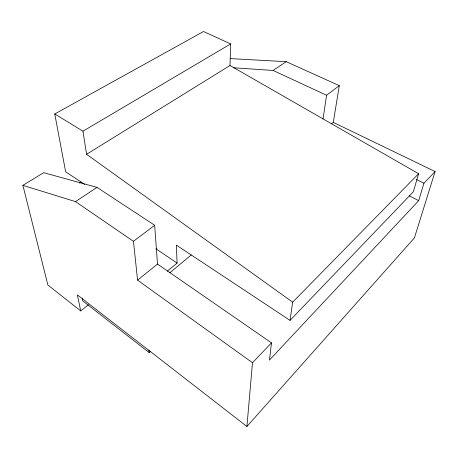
<?xml version="1.0" encoding="UTF-8"?>
<svg xmlns="http://www.w3.org/2000/svg" width="458" height="458" viewBox="0 0 458 458"><rect width="100%" height="100%" fill="white"/><g stroke="black" fill="none" stroke-linecap="round" stroke-linejoin="round"><path stroke-width="0.69" d="M167.273 271.21L177.097 263.11L176.33 245.099L290.04 320.377L292.668 302.188L86.579 154.3L230.002 65.5L230.649 43.928L203.535 31.505L54.765 113.962L65.649 171.819L84.673 184.414M80.694 310.919L77.379 294.889L246.919 426.495L252.49 362.742L271.485 342.853L157.495 264.089L154.667 225.273L96.982 187.379L43.653 172.677L22.9 185.347L47.872 285.008L80.694 310.919L88.537 304.73M271.485 342.853L269.459 360.074L418.681 200.667L423.936 183.24L435.1 171.55L333.298 122.383L331.626 123.729M323.033 118.988L326.583 95.258L339.292 85.646L286.284 61.693L230.534 58.607M333.298 122.383L339.292 85.646M230.002 65.5L418.601 173.725L413.351 191.816L290.04 320.377M435.1 171.55L414.41 237.902L246.919 426.495M292.668 302.188L418.601 173.725M82.251 298.215L82.801 300.94L149.165 352.574L150.224 351.618M169.804 272.768L191.278 254.963M252.49 362.742L137.577 280.141L157.495 264.089M137.577 280.141L133.45 241.32L154.667 225.273M22.9 185.347L75.518 201.629L96.982 187.379M233.546 67.778L273.105 70.446L286.284 61.693M79.48 183.12L81.278 181.958M54.765 113.962L82.972 131.194L230.649 43.928M273.105 70.446L326.583 95.258M416.265 179.439L423.936 183.24M409.166 195.812L418.681 200.667M155.812 248.683L177.097 263.11M75.518 201.629L133.45 241.32M82.972 131.194L86.579 154.3M148.896 349.918L149.165 352.574"/></g></svg>
